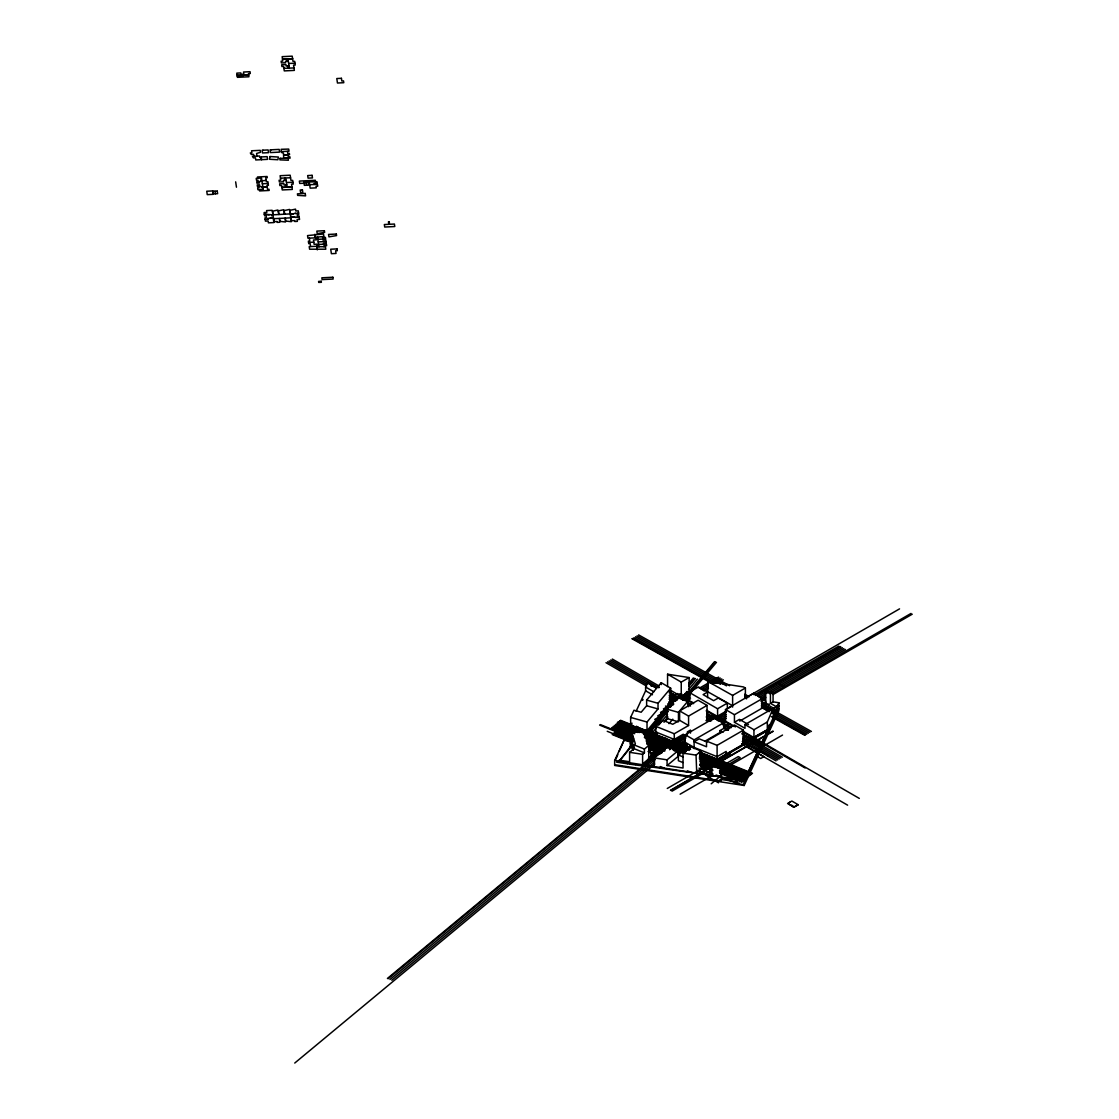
<?xml version="1.0" encoding="UTF-8"?>
<svg xmlns="http://www.w3.org/2000/svg" width="1119" height="1119" viewBox="0 0 1119 1119"><rect width="100%" height="100%" fill="white"/><g stroke="black" fill="none" stroke-linecap="round" stroke-linejoin="round"><path stroke-width="1.5" d="M667.567 686.576L667.567 674.211L689.136 677.554L689.136 691.906L667.777 704.229L675.75 700.354M689.15 701.026L689.15 692.325L698.522 686.912L707.6 692.018L707.6 697.669M760.794 744.764L753.772 740.54M689.01 705.152L693.276 702.69L686.297 699.389L689.458 697.459M661.972 742.834L662.126 741.659M722.231 772.082L722.189 773.495M619.101 751.506L624.094 740.191M617.003 756.486L617.772 754.682M616.877 756.78L615.688 759.507M657.077 733.532L630.626 726.119L630.626 717.419L633.969 710.229L641.159 712.243L646.628 705.753L646.628 700.088L661.231 682.716L670.701 688.199L670.701 702.55L647.02 730.707L647.02 722.021L658.014 708.942L658.014 703.278L670.701 688.199M636.151 711.18L645.607 690.801L645.607 687.024L647.719 682.464L656.727 687.667M614.653 760.528L632.011 723.126M642.572 700.382L643.033 699.375M674.449 696.34L674.911 695.333M669.442 693.85L677.61 698.564L674.463 696.689L675.261 694.703M710.887 717.643L713.321 719.055L710.817 717.699L711.6 715.698M767.312 730.707L767.312 722.007L773.229 708.257L744.988 724.566L744.988 728.329L734.442 722.259L734.442 714.705L762.529 698.508L762.529 707.935L739.715 721.098M773.061 692.423L765.662 691.276L765.662 703.739L776.908 710.033L776.908 706.984L778.88 702.746L773.061 701.851L770.431 703.361L770.431 693.934L773.061 692.423L773.061 701.851M744.177 784.699L736.931 783.566L736.931 779.439L744.177 780.572L778.88 705.655M767.886 731.924L746.247 778.558L743.142 779.677M744.247 783.132L746.247 778.81L746.247 776.082L736.931 779.439L741.044 777.957M765.844 733.337L767.886 732.19L778.88 708.509L777.285 708.271M744.177 780.558L614.653 760.402L614.653 765.466L744.177 785.496L778.88 710.719L778.88 702.746M788.755 804.183L789.664 802.211M625.395 737.379L630.291 737.953M705.809 775.313L718.524 782.824M650.153 732.232L648.782 732.931M650.559 728.749L677.149 697.179L688.549 700.368L688.549 706.662M633.27 747.366L630.319 746.569L630.319 743.589L632.431 740.988M630.319 746.569L632.431 743.967M633.27 744.219L619.227 761.242L631.144 745.702L633.2 750.066M644.712 735.812L680.1 693.738M688.94 683.219L693.36 677.96M644.824 737.463L668.029 709.852L657.636 715.936M670.239 707.222L673.554 703.278M676.883 699.347L680.198 695.403M689.038 684.884L694.563 678.31M649.831 732.693L651.72 730.315M645.621 737.687L667.735 711.404M678.785 698.256L682.1 694.312M688.731 686.423L695.375 678.534M646.53 739.575L656.475 727.742M658.685 725.112L667.525 714.593M686.325 692.241L680.8 698.816L690.269 693.444M688.535 689.612L697.375 679.093M646.922 742.051L655.804 731.504M664.546 721.098L667.987 716.999M682.408 699.865L714.551 661.623M664.001 722.259L667.064 718.594L667.064 709.166L678.464 712.369L688.549 700.368M647.733 742.275L656.601 731.728M665.469 721.182L667.679 718.538M683.205 700.088L715.363 661.847M647.761 744.051L656.629 733.504M684.352 700.536L716.496 662.308M669.022 723.657L672.799 719.167M664.42 710.019L666.462 707.586M648.726 734.008L649.44 733.155L648.698 732.735L648.726 733.868A1.804 1.035 0 0 1 646.292 734.274L629.843 727.812M668.924 707.012L669.708 706.788L665.511 706.061M666.616 744.932L667.344 745.226L665.148 744.205M648.768 746.723L662.042 751.297L660.294 751.856L660.518 752.695L654.951 751.227L652.475 753.269M652.755 734.987L653.888 734.819M614.695 734.288L632.934 740.988M619.227 760.137L629.605 761.745L629.605 752.318L634.011 748.653L634.011 744.89L635.354 743.771L631.885 732.623L644.348 731.336L648.74 745.464L648.74 759.759M629.605 752.318L642.6 754.332L644.418 752.835L644.418 749.059L648.74 745.464M648.95 752.136C652.111 749.394 657.343 743.296 662.042 747.814L660.951 747.366M661.833 741.449L665.805 738.148M648.405 758.234L665.455 744.079L669.12 745.548M667.889 742.96L643.998 762.794L646.195 763.676M668.113 743.673L642.6 764.85L642.6 754.332M668.854 743.967L645.243 762.668M387.412 978.454L670.099 743.841M667.483 746.709L645.355 765.284M388.153 978.747L669.442 745.296M389.985 979.489L654.713 759.773M391.818 980.23L654.783 761.969M669.54 749.73L672.225 747.492M294.745 1063.05L654.923 763.997M667.078 759.843L677.89 750.877L677.89 756.584L667.078 765.55L667.078 759.843L654.083 757.843L654.083 766.627M682.912 762.543L678.366 760.71L678.366 755.003L681.555 752.36M689.542 746.219L683.709 750.457M667.078 765.55L683.038 768.026L683.038 753.129L690.647 746.821L701.04 750.989L701.04 768.977L696.046 773.117L691.99 772.614M683.038 753.129L696.046 755.129L701.04 750.989M697.487 773.341L696.214 773.061L701.04 769.047M711.194 783.804L723.112 773.9M674.267 742.47L655.804 735.029L655.818 726.343L663.007 720.37L672.757 724.287L679.625 720.328L688.577 725.504L688.577 716.076L707.054 705.404L707.054 721.014M673.162 695.99L677.429 693.528L683.779 697.193L682.506 697.193L683.149 697.557L683.779 697.067L681.877 698.158M751.884 739.617L753.772 739.855L753.772 740.708L753.772 739.855L743.086 734.414M680.828 744.387L680.184 744.876L682.674 743.338M721.014 721.182L722.65 721.098L723.28 719.881L723.28 720.734M714.901 761.214C711.25 761.689 716.412 760.752 714.258 761.703L699.879 755.801L746.849 774.796L724.692 765.9L725.336 765.522M704.662 769.676L706.047 769.606L704.019 770.04M711.6 770.04L704.285 774.39L711.6 770.18M722.944 765.186L724.594 765.102L714.999 762.011L715.642 761.633M752.975 737.869L767.844 729.574M765.928 702.536L761.521 703.613L811.415 731.462M773.635 708.201L777.523 705.879L778.558 706.467M658.559 754.318L655.72 754.444L648.055 751.492M672.295 745.786L672.169 745.869A2.238 1.287 0 0 1 669.456 746.065M707.6 692.018L703.11 694.605L713.642 700.69L718.272 698.018L727.35 703.124L727.35 708.775L732.609 705.739L707.712 691.738L707.712 681.401L732.623 695.403L745.394 688.017L745.394 698.046L899.55 608.862M663.231 748.205L662.266 748.401L663.511 748.401A2.238 1.287 0 0 1 663.819 749.828M660.518 752.569L660.294 751.856M667.567 674.211L681.247 682.1L689.136 677.554M678.687 698.662L688.968 692.731L688.339 692.367M629.116 728.749L633.592 726.175M663.413 708.942L672.365 703.781M699.221 688.283L718.608 677.079M630.696 729.672L636.655 726.217M660.532 712.439L669.47 707.278M682.898 699.529L690.353 695.221M700.802 689.192L708.257 684.884M711.236 683.163L720.188 677.988M632.277 730.581L638.236 727.126M685.038 700.116L690.451 696.997M702.382 690.101L708.341 686.66M714.314 683.219L721.769 678.911M686.94 698.885L686.297 700.116L685.038 699.99M633.858 731.49L639.816 728.049M654.741 719.433L668.155 711.684M686.059 701.347L690.535 698.76M703.963 691.01L708.439 688.437M717.391 683.261L723.35 679.82M679.625 720.328L679.625 710.901L698.102 700.228L707.054 705.404M655.818 726.343L674.281 733.756L688.577 725.504M689.15 692.325L717.587 708.747L727.35 703.124M709.502 716.971L713.768 714.509M654.559 750.303L672.715 739.827M705.977 720.622L715.055 715.377M725.49 722.007L725.49 709.544L753.423 693.416L762.529 698.508M672.981 740.414L656.951 749.66L673.61 740.778M656.909 751.143L726.063 711.222M754.626 694.731L838.802 646.125M658.504 751.562L686.031 735.673M714.789 719.069L726.147 712.509M755.647 695.472L840.397 646.544M658.825 751.744L685.877 736.12M715.95 718.762L724.972 713.558M756.528 695.333L840.719 646.726M684.814 737.099L674.589 743.002L656.377 734.945M675.079 743.45L677.107 742.89L675.722 743.086M718.86 718.048L720.118 718.048L718.23 719.139M660.406 752.653L663.413 750.919M667.917 748.317L685.961 737.897M717.111 719.783A1.79 1.035 0 0 1 716.719 719.951A1.79 1.035 0 0 0 717.111 719.909L726.287 714.621M758.109 696.242L842.285 647.649M669.833 749.031L684.968 740.302M718.258 721.07L726.203 716.482M759.13 697.487L843.866 648.558M677.163 746.499L680.939 745.058M725.699 718.482L722.65 720.37M673.204 748.919L685.29 741.939M720.524 721.601L726.091 718.384M760.836 698.326L765.368 695.696M769.9 693.081L845.446 649.468M673.19 749.926L677.191 748.205M673.554 750.527L685.653 743.548M721.951 722.594L725.154 720.748M761.27 699.893L765.802 697.277M773.369 692.913L910.992 613.45M675.666 750.052L685.863 744.163M689.374 748.471L685.15 746.037L685.15 734.721L694.102 739.883L723.909 722.678L723.909 728.329L719.965 730.609L719.965 732.497L704.634 741.351M674.827 751.269L686.926 744.275M723.21 723.322L726.245 721.573M761.018 701.501L765.564 698.871M773.117 694.507L912.251 614.191M686.562 744.848L683.569 746.583L689.961 748.779M685.22 746.905L687.262 745.73M680.59 753.688L677.303 752.374L680.534 750.527M725.364 726.133L729.63 723.671M734.442 722.259L739.449 719.363L748.485 724.58M706.956 741.953L699.193 738.834L694.102 741.771L706.537 746.765L706.537 741.114L734.442 724.986L743.408 730.161L743.408 744.513L741.855 743.631M706.537 741.114L717.097 745.352L743.408 730.161M744.988 724.566L753.94 729.728L767.312 722.007M767.844 725.839L770.208 724.483M742.764 744.513L702.564 767.732L704.452 768.823L730.497 753.786L728.595 752.695M667.274 788.461L769.676 729.35M716.817 760.207L712.803 762.515L700.088 757.409M717.097 760.305L743.408 745.128M708.873 768.096A1.79 1.035 0 0 0 708.635 766.515L703.403 764.431M670.435 790.294L772.837 731.169M670.743 790.476L773.145 731.35M671.987 791.189L704.41 772.516M718.034 768.277L738.288 756.584L740.191 757.689L719.937 769.382M708.369 776.964L711.432 775.201L707.921 772.292M680.128 794.182L713.251 775.061M720.79 770.711L782.531 735.057M792.014 806.072L793.287 806.673M796.28 805.792L798.183 804.701L793.917 807.163L787.566 803.498L791.832 801.036L798.183 804.701M715.908 760.109L712.803 761.885L707.474 759.745M748.933 740.107L759.983 747.1L748.933 740.107L747.59 740.848L767.886 729.462L767.886 732.19M702.312 771.872L699.403 771.746L696.675 770.208M706.383 766.249L706.285 765.578M708.523 766.473L707.138 766.543L707.781 766.179M673.82 700.746L673.82 700.018L674.981 700.788A3.525 1.651 7.9 0 0 674.449 700.382L673.82 699.893L674.449 701.109M722.021 720.734L722.65 721.098M742.443 741.337L746.191 744.359L758.122 750.387M746.821 743.995C744.75 744.485 748.933 744.499 746.821 743.995L747.464 744.359M743.645 779.747L746.247 778.81M736.931 783.566L738.988 782.838M656.126 746.639L658.364 746.331M682.072 750.905L683.709 750.331M730.483 766.893L728.287 767.34M708.663 767.97L701.123 764.906L703.026 764.291M682.772 743.31L685.374 743.548L683.122 743.282M671.204 698.564L669.721 698.606L671.302 698.592M691.234 703.935L687.653 704.355L690.115 704.117M706.607 719.629L710.481 721.196M724.483 725.392L726.371 724.986M724.483 725.266L727.588 724.916M290.632 216.554L294.269 217.156M678.911 745.492L680.296 745.422M676.086 747.254A1.79 1.035 0 0 0 676.324 748.835L681.779 750.821M724.594 765.102L723.196 765.298L724.329 765.116M707.138 766.417L708.523 766.347M282.52 59.153L286.982 58.929L287.359 61.391L288.142 61.349L287.779 58.887L292.591 58.65M282.534 59.251L286.828 59.041L287.135 61.167L285.443 61.251L285.667 62.734L281.387 62.944L281.121 61.195L282.813 61.111L282.156 56.663L292.213 56.16L293.01 61.433L294.703 61.349L295.248 65.042L293.556 65.126L294.353 70.399L284.282 70.903L283.625 66.455L281.932 66.539L281.666 64.79L285.946 64.58L286.156 66.063L287.863 65.965L288.184 68.091M292.605 58.747L287.975 58.985L289.331 68.035M288.646 63.461L294.982 63.251M283.904 68.301L288.366 68.189L288.003 65.727L288.8 65.685L289.164 68.147L293.975 67.909M237.06 74.847L248.656 74.959M248.628 74.861L243.998 75.099L243.536 72.022L250.041 71.7L250.306 73.49L248.446 73.588L248.922 76.763L237.438 77.337L236.794 73.141L240.809 72.931L241.005 74.274L242.893 74.19L243.159 75.98L237.27 76.274M281.345 151.597L289.024 151.177L288.702 149.079L281.121 149.303L281.484 152.464L283.443 153.149L283.722 158.003L290.073 158.171L289.863 156.786L288.268 156.87L287.975 154.912L283.96 155.107M283.946 154.954L289.541 154.674L289.359 153.415L287.765 153.499L287.443 151.387M280.491 178.201L284.953 177.977L285.317 180.439L286.114 180.397M290.562 177.795L285.737 177.935L287.135 187.195L291.947 186.957L287.289 187.083M266.196 180.369L260.853 180.97L261.804 180.089L261.496 178.005L256.223 178.383L256.503 180.257L257.971 180.187L258.195 181.642L256.727 181.712L256.936 183.152L259.272 183.04L259.048 181.544L260.755 181.46L261.328 178.117M262.35 183.712L268.154 183.53M286.604 182.509L292.94 182.285M303.976 182.775L308.424 182.551L308.816 185.125L304.354 185.348L303.85 181.935L317.069 181.851L317.292 183.39L314.047 183.558L314.187 184.453M304.046 183.222L299.724 183.446L299.36 181.082L315.348 180.271L315.586 181.824M286.758 184.733L285.974 184.761L286.338 187.237L281.876 187.46L286.142 187.139L285.821 185.013L284.128 185.097L283.904 183.628L279.624 183.838L279.89 185.586L281.582 185.502L282.254 189.95L292.311 189.447L291.527 184.173L293.22 184.089L292.66 180.383L290.968 180.467L290.171 175.207L280.114 175.711L280.785 180.159L279.093 180.243L279.358 181.991L283.625 181.768L283.401 180.299L285.107 180.215L284.785 178.089M267.147 186.733L262.839 186.957L261.874 180.579M267.161 186.845L261.72 186.677L261.832 187.502M309.641 184.677L317.446 184.397L317.726 186.188L316.034 186.272L316.257 187.852L310.159 188.146L309.278 182.243M264.364 214.191L269.147 214.904M278.575 213.281L277.904 210.022L272.588 211.183L273.134 214.806L293.598 213.729M264.378 214.275L272.98 214.806L272.113 210.302L266.574 210.582L266.84 212.4L264.126 212.54L264.616 215.799L266.14 215.729L266.462 217.799L264.923 217.883L265.413 221.142L268.14 221.016L268.406 222.835L273.959 222.555L273.26 218.709L291.08 217.827L291.527 220.779L294.703 220.611L294.843 221.506L297.374 221.38L297.108 219.548L299.542 219.436L299.025 215.953L297.486 216.037L297.248 214.4L298.773 214.316L298.255 210.848L295.808 210.973L295.542 209.141L289.947 210.316L290.492 213.925L289.485 209.435L284.156 210.61L284.702 214.219M298.563 212.918L295.444 213.631M290.618 216.457L291.947 217.072M269.791 218.387L273.386 217.813L267.693 218.485L267.805 219.268M299.249 217.45L295.962 217.156M265.147 219.408L267.987 219.352L267.861 218.569M279.554 219.758L279.75 222.261L277.26 222.387L277.134 221.492L274.155 221.646L273.721 218.806M317.838 239.326L325.643 238.934L325.405 237.396L322.594 237.536L322.468 236.627M308.564 242.347L313.796 242.194M318.23 241.872L326.035 241.578M318.607 244.418L326.412 244.124L326.65 245.662L323.839 245.816L323.978 246.712M317.404 246.236L309.208 246.642L309.599 249.215L325.783 249.215L325.419 246.739L316.705 246.656L317.153 249.635M670.043 706.648L670.841 706.621M744.681 697.906L746.597 698.829M674.449 700.984L675.205 701.109A3.567 2.056 0 0 0 674.365 700.34M718.86 718.174L720.118 718.174M792.658 805.708L788.867 804.197M644.754 766.109L644.908 766.109A5.553 4.378 24.9 0 1 644.348 766.067L644.012 766.025M723.406 724.874L724.315 725.406M643.803 766.011L639.704 765.494M681.625 771.257L691.192 772.502M726.595 724.986L731.336 727.63L706.69 713.53M680.856 771.159L675.428 770.418M636.11 765.018L639.145 765.424M635.466 764.92L629.787 764.137M651.076 766.893L645.663 766.179A19.121 15.079 24.9 0 0 644.992 766.109M651.23 766.921L674.393 770.264M629.172 764.053L627.437 763.801M696.088 773.215L696.899 773.257L697.151 777.425M616.513 762.151L627.172 763.759M707.712 681.401L743.45 686.926L745.394 688.017M651.02 686.003L659.301 687.29M686.772 691.542L690.801 692.157M761.605 703.124L769.326 704.313M777.285 705.543L778.88 705.795M707.04 774.824L721.251 777.006L721.251 781.146L614.653 764.669M721.251 777.621L736.931 780.055L746.247 776.698L767.886 730.078L747.59 741.463L743.1 738.862M721.251 779.481L736.931 781.915M678.673 749.772L677.918 749.478L678.562 748.975L676.436 748.877M709.236 772.138L707.851 772.208L709.88 771.9L709.782 771.103M655.496 746.751L663.553 749.856M633.144 738.792L625.661 736.806L625.661 739.561M632.319 739.183L625.661 737.407L629.256 729.686L638.068 732.497M629.242 729.098L634.879 730.609L629.256 729.084L629.256 731.84M634.431 747.688L631.144 746.793L631.144 745.702M624.122 740.121L632.557 742.498M630.319 743.589L631.913 744.023L631.913 745.911M673.078 702.424L669.596 701.655M646.628 700.088L658.014 703.278M646.628 705.753L658.014 708.942M667.064 718.594L678.464 721.797L678.464 712.369M630.626 717.419L647.02 722.021M655.818 731.994L674.281 739.407L683.317 734.19L683.317 737.239M620.513 720.286L631.773 724.804M636.613 726.749L689.724 748.079M699.389 751.968L752.5 773.299M619.996 720.706L689.22 748.513M700.242 752.933L751.996 773.719M619.492 721.126L688.703 748.933M699.976 753.451L751.478 774.138M618.975 721.559L688.199 749.352M699.459 753.884L750.975 774.572M723.07 763.676L730.553 766.683M618.471 721.979L689.29 750.429M700.564 754.947L750.457 774.991M617.506 722.189L686.73 749.982M699.599 755.157L749.506 775.201M629.843 727.672L641.145 732.218M644.236 733.449L646.292 734.274M652.517 735.267A2.686 1.553 0 0 0 653.272 737.085L673.12 745.058M686.241 750.331L677.163 746.681L686.241 750.457M653.272 737.211L673.12 745.184M662.42 741.547L672.267 745.506M676.296 747.114L683.793 750.136M616.807 723.35L639.662 732.525M643.481 734.064L686.031 751.157M699.473 756.528L748.807 776.362M644.432 735.057L685.779 751.66M615.534 724.413L634.851 732.176M644.502 736.05L684.744 752.22M699.235 758.025L747.52 777.425M614.261 725.476L634.725 733.7M644.362 737.561L684.59 753.577M699.571 759.731L746.247 778.488M629.591 733.169L631.424 733.91M647.943 740.54L649.775 741.282M651.608 742.009L653.44 742.75M655.272 743.478L657.105 744.233M658.937 744.96L660.783 745.702M677.345 752.346L679.177 753.087M703.026 762.654L704.858 763.41M721.699 770.166L723.545 770.907M725.378 771.634L727.21 772.39M729.042 773.103L730.875 773.858M732.707 774.586L734.54 775.327M736.386 776.054L738.218 776.81M740.051 777.523L741.883 778.278M743.715 779.006L744.722 779.411M612.988 726.539L632.417 734.344M646.586 740.037L666.099 747.87M699.851 761.424L712.775 766.613M720.832 769.844L744.974 779.537M720.118 771.005L722.091 771.942M611.701 727.588L632.627 735.994M647.118 741.813L664.826 748.933M700.228 763.144L711.502 767.676M719.475 770.879L743.701 780.6M662.266 748.527L661.315 747.394L662.042 747.814M678.366 755.003L682.912 756.822M632.962 737.701L600.288 724.58L599.644 725.112L633.564 738.736M647.048 743.366L664.896 750.527M699.697 764.501L712.705 769.732M719.545 772.474L742.415 781.663L741.785 782.195L719.643 773.173M646.81 744.051L664.7 751.059M699.739 765.172L712.803 770.557M632.417 739.533L614.751 732.427L612.205 734.554L631.48 742.289M648.488 745.981L661.329 751.143M632.669 740.26L614.974 733.155L613.45 734.428L632.753 742.177M649.048 747.464L661.944 752.639M607.239 731.294L632.99 741.645M648.53 747.884L661.525 753.185M698.983 768.152L712.859 773.719M716.104 775.019L739.225 784.307M648.838 748.639L660.098 753.157M649.146 749.38L660.392 753.898M634.011 744.89L644.418 749.059M634.011 748.653L644.418 752.835M655.37 759.801L652.139 758.5L648.88 748.038M696.899 777.383L696.046 755.129M640.544 764.753L644.208 766.235M699.962 752.486L717.041 759.367M699.529 752.639L717.097 759.703L744.247 780.405L744.177 785.496M690.591 749.45L674.267 742.834L674.281 733.756M687.374 770.795L691.332 772.39M660.28 766.557L664.448 768.235M665.413 738.946L669.246 740.512M723.098 765.256L723.014 765.228A1.79 1.035 0 0 1 722.86 763.676M765.83 701.165L760.542 698.788M765.662 691.276L770.431 693.934M770.431 703.361L776.908 706.984M638.627 634.907L729.56 685.723M744.722 694.2L749.268 696.731M763.34 706.355L764.934 707.25M766.543 708.145L768.152 709.04M772.963 711.74L774.572 712.635M637.075 635.83L726.497 685.807M744.681 695.976L747.716 697.669M761.354 705.292L809.848 732.399M635.522 636.753L720.398 684.199M761.312 707.068L768.893 711.292M771.928 712.985L808.296 733.323M762.529 707.935L769.215 711.67M633.955 637.69L715.81 683.429M773.397 715.614L806.743 734.246M632.725 638.431L713.055 683.317M772.152 716.356L805.498 734.987M631.843 638.655L712.174 683.555M771.285 716.594L804.631 735.225M778.88 683.527L784.251 686.632M763.871 698.298L762.431 699.123M765.914 703.977L763.927 702.83M725.49 709.544L734.442 714.705M706.718 710.313L735.421 726.888M742.974 731.239L859.308 798.406M670.113 690.031L681.247 696.466L681.247 682.1M687.877 700.298L693.64 703.613M706.187 710.859L733.169 726.441M741.967 731.518L805.12 767.984M714.957 717.503L723.909 722.678M669.064 691.668L674.841 695.165M706.69 713.404L711.111 715.95M612.331 659.049L658.979 685.975M669.064 691.794L683.052 699.879M687.332 702.354L690.577 704.229M741.743 733.77L782.377 757.227M610.75 659.958L658.909 687.765M687.5 704.271L690.507 706.005M707.054 715.559L713.321 719.181M722.818 724.664L729.63 728.595M743.17 736.414L780.796 758.136M609.17 660.867L655.818 687.807M669.204 695.598L677.163 700.186M706.229 716.971L711.628 720.09M723.531 726.902L728.525 729.84M742.792 738.022L779.216 759.046M669.666 696.466L675.666 699.934M707.124 718.104L711.628 720.692M723.615 727.616L728.105 730.217M723.909 728.329L726.916 730.078M607.589 661.791L646.712 684.38M669.288 697.403L675.708 701.109M706.914 719.125L710.159 721.014M743.03 739.981L777.635 759.955M606.008 662.7L646.642 686.157M669.078 699.109L673.722 701.795M742.443 741.463L776.054 760.878M669.917 700.634L672.841 702.312M645.607 687.024L653.846 691.78M669.945 701.375L672.883 703.082M719.965 730.609L722.972 732.358M669.316 701.739L673.722 704.285M746.569 746.275L757.213 752.416M670.701 702.55L672.687 703.683M756.43 752.248L763.913 756.668L760.682 758.528L756.178 755.829M670.155 702.83L673.134 704.55M741.855 744.107L847.615 805.162M668.784 702.173L673.302 704.774M645.607 690.801L652.475 694.759M679.625 710.901L688.577 716.076M685.15 742.261L694.102 747.436L717.097 756.668L726.189 751.409L726.189 754.444M677.247 740.736L689.891 748.038M660.811 751.422L661.539 751.856M655.678 749.66L657.58 750.751M676.981 698.074L674.533 696.647M718.86 718.902L718.23 718.412L718.23 719.279M682.506 697.92L681.877 697.431L681.877 698.284M752.514 739.981L751.884 739.491L753.143 739.617M674.701 741.114L677.023 743.058M651.636 729.966L650.559 729.042L651.636 730.106M719.741 775.677L721.251 777.006M719.741 779.803L721.251 781.146M705.39 774.026L705.865 775.033M679.093 740.316L679.569 741.324M631.885 743.939L631.885 732.623M631.885 746.919L632.878 750.108M322.845 239.172L322.985 240.081L325.783 239.942L326.272 243.131L323.461 243.271L323.601 244.166M317.474 236.878L318.985 246.963M317.46 246.628L317.083 244.152L314.103 244.306L313.46 239.984L316.439 239.83L316.145 237.857L307.935 238.165L307.543 235.591L323.503 233.983L323.881 236.459L315.474 237.298L315.04 234.417M316.901 246.753L317.334 249.635M314.873 234.417L315.376 237.787M306.2 182.663L306.578 185.236M309.334 238.193L309.767 241.061L308.382 241.131L308.76 243.676L310.145 243.606L310.578 246.474M295.514 213.072L290.38 214.848L291.318 221.688L285.737 221.058L285.303 218.219M296.143 217.52L294.101 217.044M284.548 214.233L283.694 209.729L278.379 210.89L278.911 214.512M285.149 218.233L285.527 221.982L279.946 221.352L279.372 218.513M273.568 218.695L273.078 215.715L271.735 215.785L271.567 214.722M261.608 159.653L261.133 156.94L267.147 156.632L267.553 159.36L255.747 159.947L255.426 157.793L253.398 157.891L252.432 156.352L259.496 156.003L259.762 157.471L261.091 157.401L261.412 159.499M262.741 187.558L263.021 189.433L257.916 189.684L257.636 187.81L259.104 187.74L258.881 186.272L257.412 186.355L257.202 184.901L259.538 184.789L259.762 186.286L262.909 187.446L263.217 189.531L259.398 189.712L259.594 190.943L269.189 190.454L269.008 189.237L267.539 189.307L266.951 185.404L268.42 185.334L267.861 181.628L266.392 181.698L265.804 177.795L267.273 177.725L267.091 176.494L257.496 176.984L257.678 178.201M256.964 156.003L256.587 153.471L260.489 152.296L260.195 150.352L251.579 150.771L251.887 152.855L250.306 152.939L251.271 154.478L253.579 154.366L253.845 156.156M235.661 181.851L236.459 187.209M215.016 191.223L215.407 193.783M651.943 737.463L652.013 745.366M646.334 735.211L646.39 741.533M773.607 708.467L773.607 717.167M773.229 708.257L773.229 713.908M761.661 742.89L752.933 737.855M753.94 729.728L753.94 738.428M753.423 693.416L753.423 694.591M745.562 743.142L745.562 743.995M732.623 695.403L732.623 707.11M720.958 776.978L720.958 768.18L711.768 766.767L711.768 775.551M717.587 708.747L717.587 717.447M717.097 745.352L717.097 759.703M694.102 739.883L694.102 748.625M690.493 733.099L690.493 730.05L687.332 731.882L687.332 734.917M661.231 682.716L661.231 684.604M644.348 731.336L644.348 734.568M663.231 748.289A2.238 1.287 0 0 1 663.707 750.052M672.169 745.744A2.238 1.287 0 0 1 669.456 745.939M795.175 806.435A1.79 1.035 0 0 1 792.658 806.435M676.254 748.667A1.79 1.035 0 0 1 676.058 747.128M270.001 156.534L269.567 159.262L277.876 159.751L278.365 157.038L270.001 156.534M280.156 158.311L279.876 159.877L288.394 160.227L288.115 158.339L280.156 158.311M653.944 733.588L654.293 734.484L653.944 733.714M758.36 749.968L759.801 750.807L758.36 749.968M761.242 751.646L762.696 752.472L761.242 751.646M764.137 753.311L765.578 754.136L764.137 753.311M767.019 754.975L768.473 755.815L767.019 754.975M675.82 743.757L675.079 743.324L675.82 743.757M341.421 78.316L336.791 78.54L337.462 83.016L343.785 82.708L343.519 80.904L341.827 80.988L341.421 78.316M262.979 150.212L262.154 150.254L262.559 152.967L268.574 152.66L268.112 149.946L262.979 150.212M271.344 149.792L270.071 149.848L270.49 152.576L279.61 152.114L279.163 149.4L271.344 149.792M312.089 175.333L307.683 175.557L308.075 178.131L312.481 177.907L312.089 175.333M212.708 190.929L206.749 191.223L207.267 194.636L213.211 194.328L212.708 190.929M217.24 191.111L212.792 191.335L213.183 193.895L217.632 193.671L217.24 191.111M302.424 189.894L300.2 190.006L300.577 192.58L302.801 192.468L302.424 189.894M305.221 193.447L297.43 193.839L297.654 195.377L305.585 195.881L305.221 193.447M389.23 221.814L388.433 221.856L388.811 224.318L384.349 224.541L384.712 227.031L394.783 226.528L394.406 224.038L389.594 224.276L389.23 221.814M324.398 230.724L316.831 231.101L317.223 233.661L324.65 232.388L324.398 230.724M336.357 234.039L328.566 234.43L328.93 236.864L336.581 235.577L336.357 234.039M337.043 248.908L330.72 249.215L331.392 253.691L336.022 253.453L335.63 250.782L337.323 250.698L337.043 248.908M332.875 277.246L321.852 277.806L322.118 279.596L333.14 279.051L332.875 277.246M321.237 281.275L318.593 281.401L318.747 282.436L321.391 282.296L321.237 281.275M776.11 711.614L762.137 703.837L776.11 711.614M667.344 745.226L667.12 744.373L667.344 745.226"/></g></svg>
